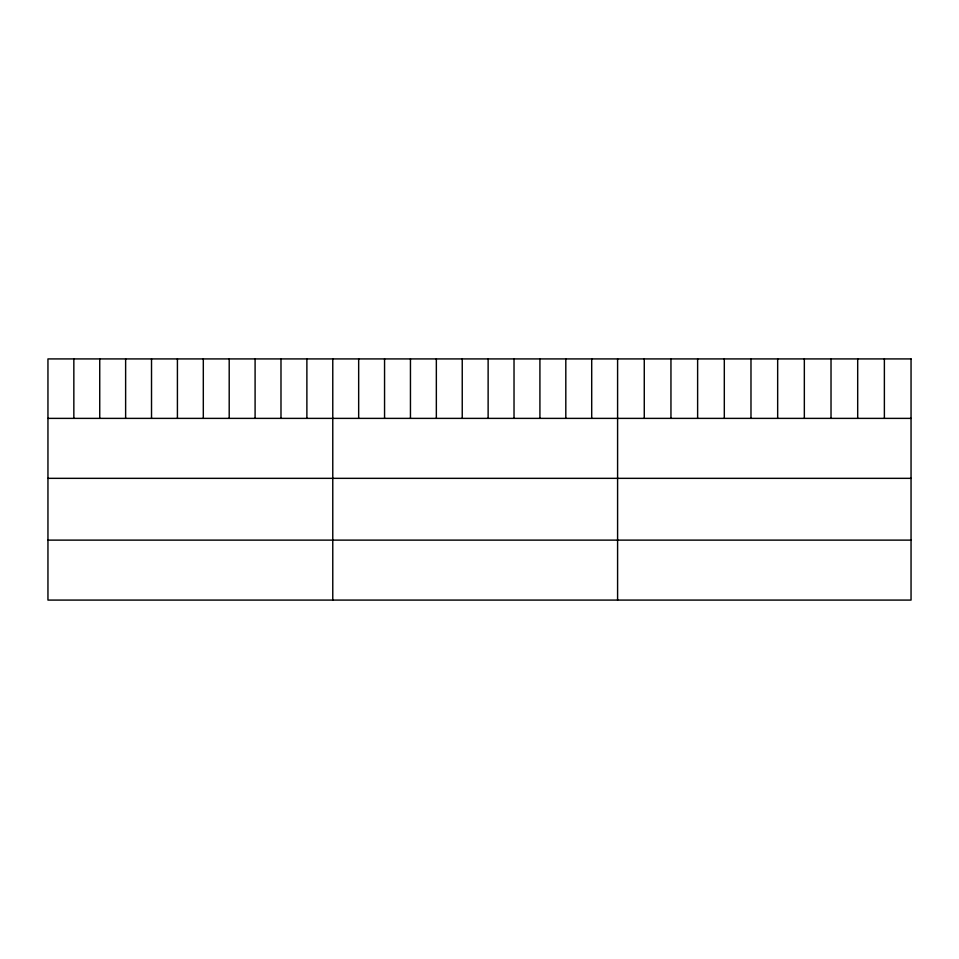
<?xml version="1.0" encoding="UTF-8"?>
<svg xmlns="http://www.w3.org/2000/svg" width="959" height="959" viewBox="0 0 959 959"><rect width="100%" height="100%" fill="white"/><g stroke="black" fill="none" stroke-linecap="round" stroke-linejoin="round"><path stroke-width="1.44" d="M47.95 418.376L911.05 418.376M47.95 478.337L911.05 478.337M47.95 540.121L911.05 540.121M884.378 358.918L884.378 418.376M857.694 358.918L857.694 418.376M831.021 358.918L831.021 418.376M804.337 358.918L804.337 418.376M777.665 358.918L777.665 418.376M750.981 358.918L750.981 418.376M724.309 358.918L724.309 418.376M697.625 358.918L697.625 418.376M670.952 358.918L670.952 418.376M644.268 358.918L644.268 418.376M617.596 358.918L617.596 600.082M591.703 358.918L591.703 418.376M565.81 358.918L565.81 418.376M539.917 358.918L539.917 418.376M514.024 358.918L514.024 418.376M488.131 358.918L488.131 418.376M462.238 358.918L462.238 418.376M436.345 358.918L436.345 418.376M410.452 358.918L410.452 418.376M384.559 358.918L384.559 418.376M358.666 358.918L358.666 418.376M332.773 358.918L332.773 600.082M306.88 358.918L306.88 418.376M280.987 358.918L280.987 418.376M255.094 358.918L255.094 418.376M229.201 358.918L229.201 418.376M203.308 358.918L203.308 418.376M177.415 358.918L177.415 418.376M151.522 358.918L151.522 418.376M125.629 358.918L125.629 418.376M99.736 358.918L99.736 418.376M73.843 358.918L73.843 418.376M911.05 358.918L47.95 358.918L47.95 600.082L911.05 600.082L911.05 358.918"/></g></svg>
